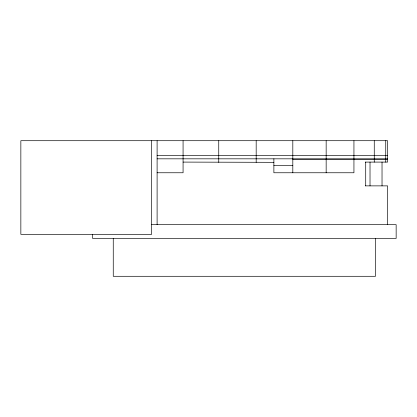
<?xml version="1.0" encoding="UTF-8"?>
<svg xmlns="http://www.w3.org/2000/svg" width="417" height="417" viewBox="0 0 417 417"><rect width="100%" height="100%" fill="white"/><g stroke="black" fill="none" stroke-linecap="round" stroke-linejoin="round"><path stroke-width="0.63" d="M157.105 155.327L387.601 155.327M157.105 158.825L387.601 158.825M292.812 159.299L387.601 159.299M365.271 162.093L387.601 162.093L387.601 140.706L20.85 140.706L20.85 234.328L151.658 234.328L151.658 140.706M183.073 162.093L273.88 162.328M273.88 165.585L292.812 165.585M157.105 172.763L183.073 172.763L183.073 140.706M365.412 185.873L387.601 185.873L387.601 224.659M151.658 224.659L396.15 224.659L396.15 238.42L92.6 238.42L92.6 234.328M385.741 140.706L385.741 162.093M382.029 162.093L382.029 185.873M375.493 238.42L375.493 276.294L113.257 276.294L113.257 238.42M374.263 140.706L374.263 162.093M370.02 162.093L370.02 185.873M365.714 162.093L365.714 185.873M353.939 140.706L353.939 172.763L273.88 172.763L273.88 158.825M326.157 140.706L326.157 172.763M292.812 140.706L292.812 172.763M256.179 140.706L256.179 162.328M218.748 140.706L218.748 162.328M157.105 140.706L157.105 224.659"/></g></svg>
